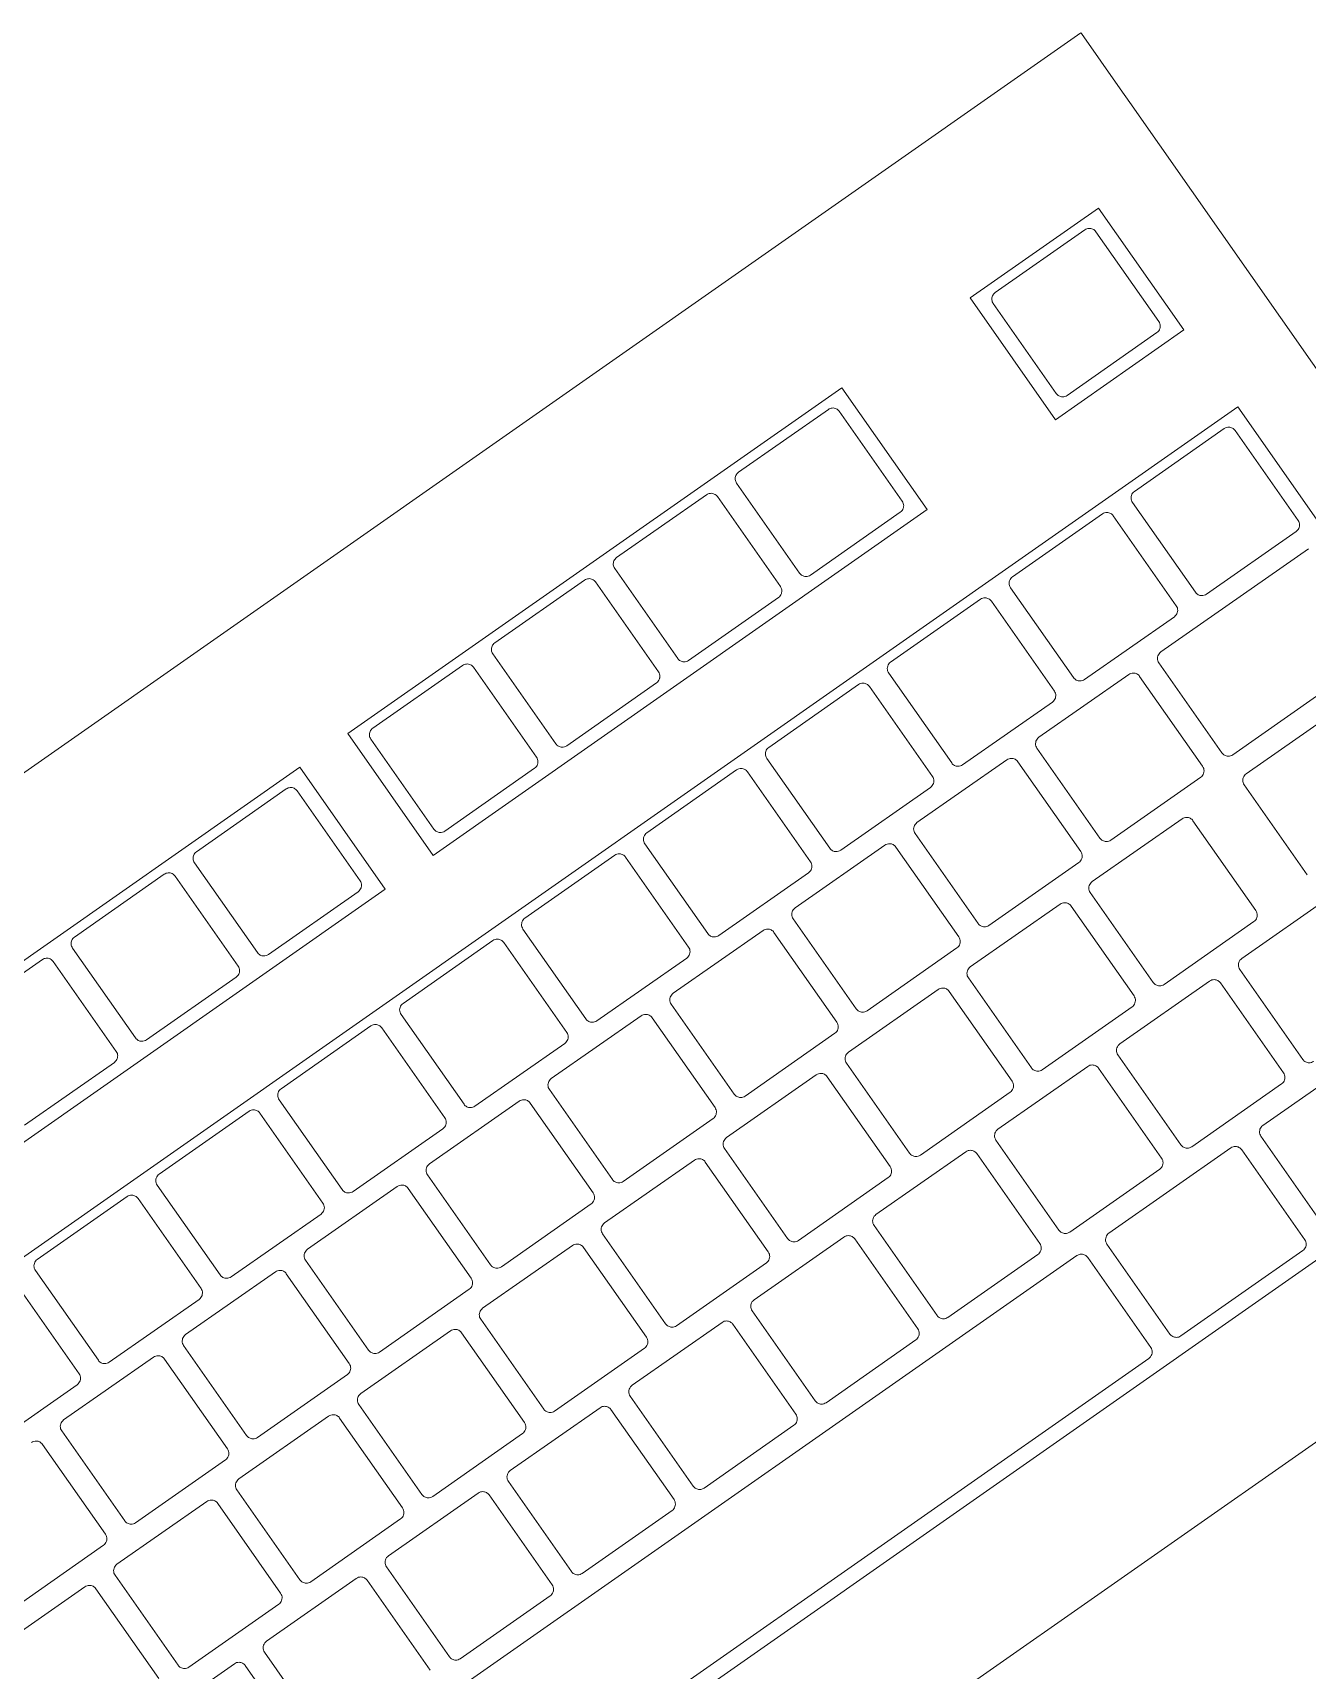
# Model space of a CAD drawing. Header units: inches. Extents: x 1 to 4637, y -664 to 702.
# Drawn here: x 1847.78 to 1854.19, y 389.01 to 397.24 of the extents above; entities that cross this region are included whole.
import ezdxf

# ---------------------------------------------------------------- set-up
doc = ezdxf.new("R2010")
doc.units = ezdxf.units.IN
doc.header["$MEASUREMENT"] = 0
doc.layers.add('I-FURN', color=30, linetype='Continuous', lineweight=9)

# ---------------------------------------------------------------- blocks, each defined once
blk = doc.blocks.new('Desk - Group 1 - No Side Chairs-2406731-New Construction - Tel_Data_Elec Plan')
at = {"layer": 'I-FURN'}
for p, q in [((25.2669, 17.82), (10.4318, 7.4324)), ((25.2669, 17.82), (25.2698, 17.8159)), ((25.2698, 17.8159), (25.4647, 17.5375)), ((25.4647, 17.5375), (25.5124, 17.4694)), ((25.5124, 17.4694), (28.6458, 12.9944)), ((24.7104, 16.4869), (25.3554, 16.9385)), ((25.3554, 16.9385), (25.7845, 16.3258)), ((24.836, 16.5134), (25.2875, 16.8296)), ((25.3424, 16.8199), (25.659, 16.3677)), ((25.1395, 15.8741), (24.7104, 16.4869)), ((25.143, 16.0064), (24.8264, 16.4586)), ((25.7845, 16.3258), (25.1395, 15.8741)), ((25.6494, 16.3128), (25.1978, 15.9967)), ((21.5822, 14.2965), (24.0654, 16.0352)), ((24.0654, 16.0352), (24.4945, 15.4225)), ((16.8319, 9.4804), (26.0555, 15.9388)), ((23.546, 15.6101), (23.9975, 15.9263)), ((24.0524, 15.9166), (24.369, 15.4644)), ((26.0555, 15.9388), (28.2007, 12.875)), ((25.5361, 15.5137), (25.9876, 15.8298)), ((26.0424, 15.8201), (26.3591, 15.3679)), ((22.9333, 15.1811), (23.3848, 15.4972)), ((23.4396, 15.4876), (23.7563, 15.0354)), ((23.853, 15.1031), (23.5364, 15.5553)), ((24.4945, 15.4225), (22.0112, 13.6837)), ((24.3593, 15.4096), (23.9078, 15.0934)), ((24.9233, 15.0846), (25.3748, 15.4007)), ((25.8431, 15.0066), (25.5264, 15.4588)), ((25.4297, 15.3911), (25.7463, 14.9389)), ((26.3494, 15.3131), (25.8979, 14.9969)), ((25.6686, 14.7066), (26.4104, 15.226)), ((22.3205, 14.752), (22.772, 15.0682)), ((23.2403, 14.674), (22.9236, 15.1263)), ((22.8269, 15.0585), (23.1435, 14.6063)), ((25.2303, 14.5776), (24.9137, 15.0298)), ((23.7466, 14.9805), (23.2951, 14.6644)), ((24.3106, 14.6555), (24.7621, 14.9717)), ((24.8169, 14.962), (25.1335, 14.5098)), ((25.7366, 14.884), (25.2851, 14.5679)), ((22.6275, 14.245), (22.3109, 14.6972)), ((26.7722, 14.7093), (26.0304, 14.1899)), ((21.7078, 14.323), (22.1593, 14.6391)), ((22.2141, 14.6295), (22.5308, 14.1772)), ((24.6175, 14.1485), (24.3009, 14.6007)), ((25.0559, 14.2776), (25.5074, 14.5937)), ((25.5622, 14.5841), (25.8788, 14.1319)), ((25.9756, 14.1996), (25.6589, 14.6518)), ((26.0977, 14.0939), (26.8394, 14.6133)), ((23.1338, 14.5515), (22.6823, 14.2353)), ((23.6978, 14.2265), (24.1493, 14.5426)), ((24.2042, 14.533), (24.5208, 14.0808)), ((25.1239, 14.455), (24.6724, 14.1388)), ((22.0112, 13.6837), (21.5822, 14.2965)), ((22.0148, 13.8159), (21.6981, 14.2681)), ((24.0048, 13.7195), (23.6882, 14.1717)), ((24.4431, 13.8485), (24.8946, 14.1647)), ((25.3628, 13.7705), (25.0462, 14.2228)), ((18.857, 12.3883), (21.3403, 14.1271)), ((21.3403, 14.1271), (21.7694, 13.5143)), ((22.5211, 14.1224), (22.0696, 13.8063)), ((23.0851, 13.7974), (23.5366, 14.1136)), ((23.5914, 14.1039), (23.908, 13.6517)), ((24.9494, 14.155), (25.2661, 13.7028)), ((20.8209, 13.702), (21.2724, 14.0181)), ((21.3272, 14.0085), (21.6439, 13.5562)), ((24.5111, 14.0259), (24.0596, 13.7098)), ((25.8692, 14.077), (25.4177, 13.7609)), ((26.4046, 13.5868), (26.088, 14.0391)), ((25.3237, 13.5519), (25.7752, 13.8681)), ((25.83, 13.8584), (26.1466, 13.4062)), ((24.7501, 13.3415), (24.4334, 13.7937)), ((22.4723, 13.3684), (22.9238, 13.6845)), ((22.9787, 13.6749), (23.2953, 13.2227)), ((23.392, 13.2904), (23.0754, 13.7426)), ((23.8303, 13.4195), (24.2818, 13.7356)), ((24.3367, 13.726), (24.6533, 13.2737)), ((20.2082, 13.2729), (20.6597, 13.5891)), ((21.1279, 13.1949), (20.8112, 13.6471)), ((23.8984, 13.5969), (23.4469, 13.2807)), ((25.2564, 13.648), (24.8049, 13.3318)), ((21.7694, 13.5143), (19.2861, 11.7755)), ((20.7145, 13.5794), (21.0311, 13.1272)), ((21.6342, 13.5014), (21.1827, 13.1853)), ((24.7109, 13.1229), (25.1624, 13.439)), ((25.2172, 13.4293), (25.5339, 12.9771)), ((25.6306, 13.0449), (25.314, 13.4971)), ((26.0752, 13.165), (26.5267, 13.4811)), ((24.1373, 12.9124), (23.8207, 13.3646)), ((26.137, 13.3514), (25.6855, 13.0352)), ((21.8596, 12.9393), (22.3111, 13.2555)), ((22.7793, 12.8614), (22.4627, 13.3136)), ((23.2176, 12.9904), (23.6691, 13.3066)), ((23.7239, 13.2969), (24.0406, 12.8447)), ((20.5151, 12.7659), (20.1985, 13.2181)), ((22.3659, 13.2458), (22.6825, 12.7936)), ((24.6437, 13.2189), (24.1922, 12.9028)), ((19.5954, 12.8439), (20.0469, 13.16)), ((20.1017, 13.1503), (20.4184, 12.6981)), ((23.2856, 13.1678), (22.8341, 12.8517)), ((26.3822, 12.658), (26.0655, 13.1102)), ((21.0215, 13.0724), (20.57, 12.7562)), ((24.0982, 12.6938), (24.5497, 13.01)), ((25.0179, 12.6158), (24.7012, 13.068)), ((25.4625, 12.7359), (25.914, 13.0521)), ((25.9688, 13.0424), (26.2854, 12.5902)), ((23.5246, 12.4834), (23.2079, 12.9356)), ((24.6045, 13.0003), (24.9211, 12.5481)), ((28.2007, 12.875), (18.9772, 6.4166)), ((22.1665, 12.4323), (21.8499, 12.8845)), ((22.6048, 12.5614), (23.0563, 12.8775)), ((23.1112, 12.8678), (23.4278, 12.4156)), ((25.5242, 12.9223), (25.0727, 12.6062)), ((21.2468, 12.5103), (21.6983, 12.8264)), ((21.7532, 12.8168), (22.0698, 12.3646)), ((24.0309, 12.7899), (23.5794, 12.4737)), ((22.6729, 12.7388), (22.2214, 12.4226)), ((25.7694, 12.2289), (25.4528, 12.6811)), ((26.1818, 12.3264), (26.7945, 12.7555)), ((20.4087, 12.6433), (19.9572, 12.3272)), ((24.4051, 12.1868), (24.0885, 12.639)), ((24.8497, 12.3069), (25.3012, 12.623)), ((25.356, 12.6134), (25.6727, 12.1612)), ((23.4854, 12.2648), (23.9369, 12.5809)), ((23.9917, 12.5712), (24.3084, 12.119)), ((26.2758, 12.5354), (25.8243, 12.2192)), ((14.1495, 2.123), (28.9845, 12.5107)), ((21.5538, 12.0032), (21.2372, 12.4554)), ((21.9921, 12.1323), (22.4436, 12.4485)), ((22.4984, 12.4388), (22.8151, 11.9866)), ((22.9118, 12.0543), (22.5952, 12.5065)), ((24.9115, 12.4933), (24.46, 12.1771)), ((20.6341, 12.0812), (21.0856, 12.3974)), ((21.1404, 12.3877), (21.457, 11.9355)), ((23.4181, 12.3608), (22.9666, 12.0447)), ((22.0601, 12.3097), (21.6086, 11.9936)), ((26.4887, 11.8194), (26.1721, 12.2716)), ((23.7924, 11.7577), (23.4757, 12.2099)), ((24.237, 11.8778), (24.6885, 12.194)), ((25.1567, 11.7998), (24.84, 12.2521)), ((25.4078, 11.7845), (26.0205, 12.2135)), ((26.0753, 12.2038), (26.392, 11.7516)), ((22.8726, 11.8357), (23.3241, 12.1519)), ((23.379, 12.1422), (23.6956, 11.69)), ((24.7433, 12.1843), (25.0599, 11.7321)), ((25.663, 12.1063), (25.2115, 11.7902)), ((20.941, 11.5742), (20.6244, 12.0264)), ((22.2991, 11.6253), (21.9824, 12.0775)), ((24.2987, 12.0642), (23.8472, 11.7481)), ((20.0213, 11.6522), (20.4728, 11.9683)), ((20.5277, 11.9587), (20.8443, 11.5064)), ((21.3793, 11.7033), (21.8308, 12.0194)), ((21.8857, 12.0097), (22.2023, 11.5575)), ((21.4474, 11.8807), (20.9959, 11.5645)), ((22.8054, 11.9318), (22.3539, 11.6156)), ((23.1796, 11.3287), (22.863, 11.7809)), ((24.5439, 11.3708), (24.2273, 11.823)), ((22.2599, 11.4067), (22.7114, 11.7228)), ((22.7662, 11.7131), (23.0829, 11.2609)), ((23.6242, 11.4488), (24.0757, 11.7649)), ((24.1305, 11.7553), (24.4472, 11.303)), ((25.7147, 11.2774), (25.3981, 11.7296)), ((26.3823, 11.6968), (25.7696, 11.2678)), ((21.6863, 11.1962), (21.3697, 11.6484)), ((22.1828, 9.5263), (25.2465, 11.6715)), ((23.686, 11.6351), (23.2344, 11.319)), ((25.0503, 11.6773), (24.5988, 11.3611)), ((25.3013, 11.6619), (25.618, 11.2097)), ((19.9149, 11.5296), (20.2315, 11.0774)), ((20.3283, 11.1451), (20.0116, 11.5973)), ((20.7666, 11.2742), (21.2181, 11.5904)), ((21.2729, 11.5807), (21.5896, 11.1285)), ((20.8346, 11.4516), (20.3831, 11.1355)), ((22.1926, 11.5027), (21.7411, 11.1866)), ((23.9312, 10.9417), (23.6145, 11.3939)), ((21.6471, 10.9776), (22.0986, 11.2937)), ((22.1535, 11.2841), (22.4701, 10.8319)), ((22.5669, 10.8996), (22.2502, 11.3518)), ((23.0115, 11.0197), (23.463, 11.3359)), ((23.5178, 11.3262), (23.8344, 10.874)), ((21.0736, 10.7672), (20.7569, 11.2194)), ((23.0732, 11.2061), (22.6217, 10.89)), ((24.4375, 11.2482), (23.986, 10.9321)), ((20.1538, 10.8452), (20.6053, 11.1613)), ((20.6602, 11.1516), (20.9768, 10.6994)), ((25.6083, 11.1548), (22.5446, 9.0096)), ((21.5799, 11.0736), (21.1284, 10.7575)), ((20.2219, 11.0226), (19.7704, 10.7064)), ((23.3184, 10.5127), (23.0018, 10.9649)), ((21.9541, 10.4706), (21.6375, 10.9228)), ((22.3987, 10.5907), (22.8502, 10.9068)), ((22.905, 10.8971), (23.2217, 10.4449)), ((20.4608, 10.3381), (20.1442, 10.7903)), ((21.0344, 10.5486), (21.4859, 10.8647)), ((21.5407, 10.855), (21.8574, 10.4028)), ((23.8248, 10.8192), (23.3733, 10.503)), ((20.0474, 10.7226), (20.3641, 10.2704)), ((22.4604, 10.777), (22.0089, 10.4609)), ((20.9671, 10.6446), (20.5156, 10.3285)), ((21.3414, 10.0415), (21.0247, 10.4937)), ((21.7859, 10.1616), (22.2374, 10.4778)), ((22.2923, 10.4681), (22.6089, 10.0159)), ((22.7057, 10.0836), (22.389, 10.5358)), ((20.4216, 10.1195), (20.8731, 10.4356)), ((20.928, 10.426), (21.2446, 9.9738)), ((23.212, 10.3901), (22.7605, 10.074)), ((21.8477, 10.348), (21.3962, 10.0318)), ((20.3544, 10.2155), (19.9029, 9.8994)), ((20.7286, 9.6125), (20.412, 10.0647)), ((21.1732, 9.7326), (21.6247, 10.0487)), ((22.0929, 9.6546), (21.7763, 10.1068)), ((19.8089, 9.6904), (20.2604, 10.0066)), ((20.3152, 9.9969), (20.6319, 9.5447)), ((21.6795, 10.039), (21.9962, 9.5868)), ((21.2349, 9.9189), (20.7834, 9.6028)), ((22.5993, 9.9611), (22.1477, 9.6449)), ((21.4802, 9.2255), (21.1635, 9.6777)), ((20.5604, 9.3035), (21.0119, 9.6197)), ((21.0668, 9.61), (21.3834, 9.1578))]:
    blk.add_line(p, q, dxfattribs=at)
for points in [[(25.2875, 16.8296), (25.2904, 16.8316), (25.2967, 16.8348), (25.3071, 16.837), (25.3175, 16.8364), (25.3273, 16.8332), (25.3359, 16.8277), (25.3405, 16.8226), (25.3424, 16.8199)], [(24.8264, 16.4586), (24.8245, 16.4613), (24.8213, 16.4673), (24.819, 16.4773), (24.8193, 16.4876), (24.8224, 16.4976), (24.828, 16.5066), (24.8332, 16.5114), (24.836, 16.5134)], [(23.9975, 15.9263), (24.0004, 15.9283), (24.0067, 15.9316), (24.0171, 15.9337), (24.0275, 15.9332), (24.0373, 15.9299), (24.0459, 15.9244), (24.0505, 15.9194), (24.0524, 15.9166)], [(23.5364, 15.5553), (23.5344, 15.5581), (23.5313, 15.5641), (23.529, 15.574), (23.5293, 15.5843), (23.5324, 15.5943), (23.5379, 15.6033), (23.5432, 15.6081), (23.546, 15.6101)], [(23.3848, 15.4972), (23.3877, 15.4993), (23.394, 15.5025), (23.4043, 15.5047), (23.4148, 15.5041), (23.4246, 15.5009), (23.4331, 15.4953), (23.4377, 15.4903), (23.4396, 15.4876)], [(25.5264, 15.4588), (25.5241, 15.4621), (25.5205, 15.4695), (25.5186, 15.4818), (25.5207, 15.4942), (25.5266, 15.5053), (25.5326, 15.5112), (25.5361, 15.5137)], [(26.3591, 15.3679), (26.3614, 15.3646), (26.365, 15.3572), (26.3668, 15.3449), (26.3647, 15.3325), (26.3589, 15.3214), (26.3528, 15.3155), (26.3494, 15.3131)], [(22.9236, 15.1263), (22.9217, 15.129), (22.9185, 15.135), (22.9163, 15.145), (22.9166, 15.1553), (22.9196, 15.1653), (22.9252, 15.1743), (22.9304, 15.1791), (22.9333, 15.1811)], [(22.772, 15.0682), (22.7749, 15.0702), (22.7812, 15.0734), (22.7916, 15.0756), (22.802, 15.0751), (22.8118, 15.0718), (22.8204, 15.0663), (22.8249, 15.0613), (22.8269, 15.0585)], [(24.9137, 15.0298), (24.9113, 15.0331), (24.9077, 15.0405), (24.9059, 15.0528), (24.908, 15.0651), (24.9138, 15.0763), (24.9199, 15.0822), (24.9233, 15.0846)], [(25.7463, 14.9389), (25.7486, 14.9355), (25.7523, 14.9281), (25.7541, 14.9158), (25.752, 14.9035), (25.7461, 14.8923), (25.7401, 14.8864), (25.7366, 14.884)], [(22.3109, 14.6972), (22.3089, 14.7), (22.3058, 14.706), (22.3035, 14.7159), (22.3038, 14.7262), (22.3068, 14.7362), (22.3124, 14.7452), (22.3177, 14.75), (22.3205, 14.752)], [(24.3009, 14.6007), (24.2986, 14.604), (24.295, 14.6114), (24.2931, 14.6237), (24.2952, 14.6361), (24.3011, 14.6472), (24.3071, 14.6531), (24.3106, 14.6555)], [(25.6589, 14.6518), (25.6566, 14.6551), (25.653, 14.6626), (25.6512, 14.6749), (25.6533, 14.6872), (25.6591, 14.6984), (25.6652, 14.7042), (25.6686, 14.7066)], [(22.1593, 14.6391), (22.1622, 14.6411), (22.1685, 14.6444), (22.1788, 14.6466), (22.1893, 14.646), (22.1991, 14.6428), (22.2076, 14.6372), (22.2122, 14.6322), (22.2141, 14.6295)], [(25.1335, 14.5098), (25.1359, 14.5065), (25.1395, 14.4991), (25.1413, 14.4868), (25.1392, 14.4744), (25.1334, 14.4633), (25.1273, 14.4574), (25.1239, 14.455)], [(21.6981, 14.2681), (21.6962, 14.2709), (21.693, 14.2769), (21.6907, 14.2869), (21.6911, 14.2972), (21.6941, 14.3072), (21.6997, 14.3161), (21.7049, 14.321), (21.7078, 14.323)], [(25.0462, 14.2228), (25.0438, 14.2261), (25.0402, 14.2335), (25.0384, 14.2458), (25.0405, 14.2582), (25.0464, 14.2693), (25.0524, 14.2752), (25.0559, 14.2776)], [(23.6882, 14.1717), (23.6858, 14.175), (23.6822, 14.1824), (23.6804, 14.1947), (23.6825, 14.207), (23.6883, 14.2182), (23.6944, 14.2241), (23.6978, 14.2265)], [(24.5208, 14.0808), (24.5231, 14.0774), (24.5268, 14.07), (24.5286, 14.0577), (24.5265, 14.0454), (24.5206, 14.0342), (24.5146, 14.0283), (24.5111, 14.0259)], [(25.8788, 14.1319), (25.8812, 14.1285), (25.8848, 14.1211), (25.8866, 14.1087), (25.8845, 14.0964), (25.8786, 14.0853), (25.8726, 14.0794), (25.8692, 14.077)], [(26.088, 14.0391), (26.0856, 14.0424), (26.082, 14.0499), (26.0802, 14.0622), (26.0824, 14.0745), (26.0882, 14.0857), (26.0943, 14.0915), (26.0977, 14.0939)], [(21.2724, 14.0181), (21.2753, 14.0201), (21.2816, 14.0234), (21.2919, 14.0256), (21.3024, 14.025), (21.3122, 14.0218), (21.3207, 14.0162), (21.3253, 14.0112), (21.3272, 14.0085)], [(24.4334, 13.7937), (24.4311, 13.797), (24.4275, 13.8045), (24.4257, 13.8168), (24.4278, 13.8291), (24.4336, 13.8403), (24.4397, 13.8461), (24.4431, 13.8485)], [(23.0754, 13.7426), (23.0731, 13.7459), (23.0694, 13.7533), (23.0676, 13.7656), (23.0697, 13.7779), (23.0756, 13.7891), (23.0816, 13.795), (23.0851, 13.7974)], [(20.8112, 13.6471), (20.8093, 13.6499), (20.8062, 13.6559), (20.8039, 13.6659), (20.8042, 13.6762), (20.8072, 13.6862), (20.8128, 13.6951), (20.818, 13.7), (20.8209, 13.702)], [(25.2661, 13.7028), (25.2684, 13.6995), (25.2721, 13.692), (25.2738, 13.6797), (25.2717, 13.6673), (25.2658, 13.6562), (25.2598, 13.6504), (25.2564, 13.648)], [(20.6597, 13.5891), (20.6626, 13.5911), (20.6689, 13.5943), (20.6792, 13.5965), (20.6896, 13.596), (20.6994, 13.5927), (20.708, 13.5872), (20.7126, 13.5822), (20.7145, 13.5794)], [(23.908, 13.6517), (23.9104, 13.6484), (23.914, 13.641), (23.9158, 13.6287), (23.9137, 13.6163), (23.9079, 13.6052), (23.9018, 13.5993), (23.8984, 13.5969)], [(25.314, 13.4971), (25.3116, 13.5004), (25.308, 13.5079), (25.3062, 13.5202), (25.3083, 13.5326), (25.3142, 13.5437), (25.3203, 13.5495), (25.3237, 13.5519)], [(22.4627, 13.3136), (22.4603, 13.3169), (22.4567, 13.3243), (22.4549, 13.3366), (22.457, 13.3489), (22.4628, 13.3601), (22.4689, 13.366), (22.4723, 13.3684)], [(23.8207, 13.3646), (23.8183, 13.368), (23.8147, 13.3754), (23.8129, 13.3877), (23.815, 13.4001), (23.8209, 13.4112), (23.8269, 13.4171), (23.8303, 13.4195)], [(26.1466, 13.4062), (26.149, 13.4028), (26.1526, 13.3954), (26.1544, 13.383), (26.1522, 13.3707), (26.1464, 13.3596), (26.1404, 13.3537), (26.137, 13.3514)], [(20.1985, 13.2181), (20.1966, 13.2208), (20.1934, 13.2269), (20.1911, 13.2368), (20.1914, 13.2471), (20.1945, 13.2571), (20.2001, 13.2661), (20.2053, 13.2709), (20.2082, 13.2729)], [(24.6533, 13.2737), (24.6557, 13.2704), (24.6593, 13.2629), (24.6611, 13.2506), (24.659, 13.2383), (24.6531, 13.2272), (24.6471, 13.2213), (24.6437, 13.2189)], [(23.2953, 13.2227), (23.2976, 13.2193), (23.3013, 13.2119), (23.3031, 13.1996), (23.301, 13.1873), (23.2951, 13.1761), (23.289, 13.1702), (23.2856, 13.1678)], [(20.0469, 13.16), (20.0498, 13.162), (20.0561, 13.1653), (20.0664, 13.1675), (20.0769, 13.1669), (20.0867, 13.1637), (20.0952, 13.1581), (20.0998, 13.1531), (20.1017, 13.1503)], [(24.7012, 13.068), (24.6989, 13.0714), (24.6952, 13.0788), (24.6935, 13.0912), (24.6956, 13.1035), (24.7015, 13.1146), (24.7075, 13.1205), (24.7109, 13.1229)], [(26.0655, 13.1102), (26.0632, 13.1135), (26.0595, 13.121), (26.0578, 13.1334), (26.0599, 13.1457), (26.0658, 13.1568), (26.0718, 13.1626), (26.0752, 13.165)], [(21.8499, 12.8845), (21.8476, 12.8878), (21.8439, 12.8952), (21.8421, 12.9075), (21.8442, 12.9198), (21.8501, 12.931), (21.8561, 12.9369), (21.8596, 12.9393)], [(23.2079, 12.9356), (23.2056, 12.9389), (23.2019, 12.9464), (23.2002, 12.9587), (23.2023, 12.971), (23.2081, 12.9822), (23.2142, 12.988), (23.2176, 12.9904)], [(25.5339, 12.9771), (25.5362, 12.9738), (25.5399, 12.9663), (25.5416, 12.9539), (25.5395, 12.9416), (25.5336, 12.9305), (25.5276, 12.9247), (25.5242, 12.9223)], [(24.0406, 12.8447), (24.0429, 12.8413), (24.0466, 12.8339), (24.0483, 12.8216), (24.0462, 12.8092), (24.0403, 12.7981), (24.0343, 12.7922), (24.0309, 12.7899)], [(22.6825, 12.7936), (22.6849, 12.7903), (22.6885, 12.7828), (22.6903, 12.7705), (22.6882, 12.7582), (22.6824, 12.747), (22.6763, 12.7412), (22.6729, 12.7388)], [(24.0885, 12.639), (24.0861, 12.6423), (24.0825, 12.6498), (24.0807, 12.6621), (24.0828, 12.6745), (24.0887, 12.6856), (24.0947, 12.6914), (24.0982, 12.6938)], [(25.4528, 12.6811), (25.4504, 12.6845), (25.4468, 12.6919), (25.445, 12.7043), (25.4472, 12.7166), (25.453, 12.7277), (25.4591, 12.7336), (25.4625, 12.7359)], [(22.5952, 12.5065), (22.5928, 12.5099), (22.5892, 12.5173), (22.5874, 12.5296), (22.5895, 12.542), (22.5954, 12.5531), (22.6014, 12.559), (22.6048, 12.5614)], [(24.9211, 12.5481), (24.9235, 12.5447), (24.9271, 12.5373), (24.9289, 12.5249), (24.9267, 12.5126), (24.9209, 12.5015), (24.9148, 12.4956), (24.9115, 12.4933)], [(26.2854, 12.5902), (26.2878, 12.5868), (26.2914, 12.5794), (26.2932, 12.567), (26.291, 12.5546), (26.2852, 12.5436), (26.2791, 12.5377), (26.2758, 12.5354)], [(21.2372, 12.4554), (21.2348, 12.4588), (21.2312, 12.4662), (21.2294, 12.4784), (21.2315, 12.4908), (21.2373, 12.502), (21.2434, 12.5079), (21.2468, 12.5103)], [(22.0698, 12.3646), (22.0721, 12.3612), (22.0758, 12.3538), (22.0776, 12.3415), (22.0755, 12.3291), (22.0696, 12.318), (22.0635, 12.3121), (22.0601, 12.3097)], [(23.4278, 12.4156), (23.4302, 12.4123), (23.4338, 12.4048), (23.4356, 12.3925), (23.4335, 12.3802), (23.4276, 12.369), (23.4216, 12.3632), (23.4181, 12.3608)], [(24.84, 12.2521), (24.8377, 12.2554), (24.834, 12.2629), (24.8323, 12.2753), (24.8344, 12.2876), (24.8403, 12.2987), (24.8463, 12.3045), (24.8497, 12.3069)], [(26.1721, 12.2716), (26.1697, 12.275), (26.1661, 12.2824), (26.1643, 12.2948), (26.1665, 12.3072), (26.1724, 12.3182), (26.1784, 12.3241), (26.1818, 12.3264)], [(23.4757, 12.2099), (23.4734, 12.2133), (23.4697, 12.2207), (23.468, 12.2331), (23.4701, 12.2454), (23.476, 12.2565), (23.482, 12.2624), (23.4854, 12.2648)], [(21.9824, 12.0775), (21.9801, 12.0808), (21.9764, 12.0883), (21.9747, 12.1006), (21.9768, 12.1129), (21.9826, 12.1241), (21.9887, 12.1299), (21.9921, 12.1323)], [(24.3084, 12.119), (24.3107, 12.1157), (24.3144, 12.1082), (24.3161, 12.0958), (24.314, 12.0835), (24.3081, 12.0724), (24.3021, 12.0666), (24.2987, 12.0642)], [(25.6727, 12.1612), (25.675, 12.1578), (25.6787, 12.1503), (25.6804, 12.1379), (25.6783, 12.1256), (25.6724, 12.1145), (25.6664, 12.1087), (25.663, 12.1063)], [(20.6244, 12.0264), (20.6221, 12.0297), (20.6184, 12.0371), (20.6166, 12.0494), (20.6187, 12.0617), (20.6246, 12.0729), (20.6306, 12.0788), (20.6341, 12.0812)], [(22.8151, 11.9866), (22.8174, 11.9832), (22.8211, 11.9758), (22.8228, 11.9635), (22.8207, 11.9511), (22.8148, 11.94), (22.8088, 11.9341), (22.8054, 11.9318)], [(21.457, 11.9355), (21.4594, 11.9322), (21.463, 11.9247), (21.4648, 11.9124), (21.4627, 11.9001), (21.4569, 11.8889), (21.4508, 11.8831), (21.4474, 11.8807)], [(24.2273, 11.823), (24.2249, 11.8264), (24.2213, 11.8338), (24.2195, 11.8462), (24.2217, 11.8585), (24.2275, 11.8696), (24.2336, 11.8755), (24.237, 11.8778)], [(22.863, 11.7809), (22.8606, 11.7842), (22.857, 11.7917), (22.8552, 11.804), (22.8573, 11.8164), (22.8632, 11.8275), (22.8692, 11.8333), (22.8726, 11.8357)], [(25.3981, 11.7296), (25.3957, 11.733), (25.3921, 11.7405), (25.3903, 11.7529), (25.3925, 11.7652), (25.3984, 11.7763), (25.4044, 11.7821), (25.4078, 11.7845)], [(21.3697, 11.6484), (21.3673, 11.6518), (21.3637, 11.6592), (21.3619, 11.6715), (21.364, 11.6839), (21.3699, 11.695), (21.3759, 11.7009), (21.3793, 11.7033)], [(25.0599, 11.7321), (25.0623, 11.7287), (25.0659, 11.7212), (25.0677, 11.7089), (25.0655, 11.6965), (25.0597, 11.6855), (25.0536, 11.6796), (25.0503, 11.6773)], [(26.392, 11.7516), (26.3943, 11.7483), (26.398, 11.7408), (26.3997, 11.7284), (26.3976, 11.716), (26.3917, 11.705), (26.3857, 11.6992), (26.3823, 11.6968)], [(20.0116, 11.5973), (20.0093, 11.6007), (20.0057, 11.6081), (20.0039, 11.6203), (20.006, 11.6327), (20.0118, 11.6439), (20.0179, 11.6498), (20.0213, 11.6522)], [(23.6956, 11.69), (23.698, 11.6866), (23.7016, 11.6792), (23.7034, 11.6668), (23.7012, 11.6545), (23.6954, 11.6434), (23.6893, 11.6375), (23.686, 11.6351)], [(22.2023, 11.5575), (22.2047, 11.5542), (22.2083, 11.5467), (22.2101, 11.5344), (22.208, 11.5221), (22.2021, 11.5109), (22.1961, 11.5051), (22.1926, 11.5027)], [(20.8443, 11.5064), (20.8466, 11.5031), (20.8503, 11.4957), (20.8521, 11.4834), (20.85, 11.471), (20.8441, 11.4599), (20.838, 11.454), (20.8346, 11.4516)], [(23.6145, 11.3939), (23.6122, 11.3973), (23.6085, 11.4048), (23.6068, 11.4172), (23.6089, 11.4295), (23.6148, 11.4406), (23.6208, 11.4464), (23.6242, 11.4488)], [(22.2502, 11.3518), (22.2479, 11.3552), (22.2442, 11.3626), (22.2425, 11.375), (22.2446, 11.3873), (22.2505, 11.3984), (22.2565, 11.4043), (22.2599, 11.4067)], [(24.4472, 11.303), (24.4495, 11.2997), (24.4532, 11.2922), (24.4549, 11.2798), (24.4528, 11.2675), (24.4469, 11.2564), (24.4409, 11.2506), (24.4375, 11.2482)], [(20.7569, 11.2194), (20.7546, 11.2227), (20.7509, 11.2301), (20.7492, 11.2425), (20.7513, 11.2548), (20.7571, 11.2659), (20.7632, 11.2718), (20.7666, 11.2742)], [(23.0829, 11.2609), (23.0852, 11.2576), (23.0889, 11.2501), (23.0906, 11.2377), (23.0885, 11.2254), (23.0826, 11.2143), (23.0766, 11.2085), (23.0732, 11.2061)], [(25.618, 11.2097), (25.6203, 11.2063), (25.624, 11.1988), (25.6257, 11.1864), (25.6236, 11.1741), (25.6177, 11.163), (25.6117, 11.1572), (25.6083, 11.1548)], [(21.5896, 11.1285), (21.5919, 11.1251), (21.5956, 11.1177), (21.5973, 11.1053), (21.5952, 11.093), (21.5893, 11.0819), (21.5833, 11.076), (21.5799, 11.0736)], [(20.2315, 11.0774), (20.2339, 11.0741), (20.2375, 11.0666), (20.2393, 11.0543), (20.2372, 11.042), (20.2313, 11.0308), (20.2253, 11.025), (20.2219, 11.0226)], [(21.6375, 10.9228), (21.6351, 10.9261), (21.6315, 10.9336), (21.6297, 10.9459), (21.6318, 10.9583), (21.6377, 10.9694), (21.6437, 10.9752), (21.6471, 10.9776)], [(23.0018, 10.9649), (22.9994, 10.9683), (22.9958, 10.9757), (22.994, 10.9881), (22.9962, 11.0004), (23.002, 11.0115), (23.0081, 11.0173), (23.0115, 11.0197)], [(23.8344, 10.874), (23.8368, 10.8706), (23.8404, 10.8631), (23.8422, 10.8508), (23.84, 10.8384), (23.8342, 10.8273), (23.8281, 10.8215), (23.8248, 10.8192)], [(20.1442, 10.7903), (20.1418, 10.7937), (20.1382, 10.8011), (20.1364, 10.8134), (20.1385, 10.8257), (20.1444, 10.8369), (20.1504, 10.8428), (20.1538, 10.8452)], [(22.4701, 10.8319), (22.4725, 10.8285), (22.4761, 10.821), (22.4779, 10.8087), (22.4757, 10.7963), (22.4699, 10.7852), (22.4638, 10.7794), (22.4604, 10.777)], [(20.9768, 10.6994), (20.9792, 10.6961), (20.9828, 10.6886), (20.9846, 10.6763), (20.9825, 10.664), (20.9766, 10.6528), (20.9705, 10.647), (20.9671, 10.6446)], [(21.0247, 10.4937), (21.0224, 10.4971), (21.0187, 10.5045), (21.017, 10.5169), (21.0191, 10.5292), (21.025, 10.5403), (21.031, 10.5462), (21.0344, 10.5486)], [(22.389, 10.5358), (22.3867, 10.5392), (22.383, 10.5467), (22.3813, 10.559), (22.3834, 10.5714), (22.3893, 10.5825), (22.3953, 10.5883), (22.3987, 10.5907)], [(21.8574, 10.4028), (21.8597, 10.3995), (21.8634, 10.392), (21.8651, 10.3796), (21.863, 10.3673), (21.8571, 10.3562), (21.8511, 10.3504), (21.8477, 10.348)], [(23.2217, 10.4449), (23.224, 10.4416), (23.2277, 10.4341), (23.2294, 10.4217), (23.2273, 10.4094), (23.2214, 10.3983), (23.2154, 10.3925), (23.212, 10.3901)], [(20.3641, 10.2704), (20.3664, 10.267), (20.37, 10.2596), (20.3718, 10.2472), (20.3697, 10.2349), (20.3638, 10.2238), (20.3578, 10.2179), (20.3544, 10.2155)], [(21.7763, 10.1068), (21.7739, 10.1101), (21.7703, 10.1176), (21.7685, 10.13), (21.7707, 10.1423), (21.7765, 10.1534), (21.7826, 10.1592), (21.7859, 10.1616)], [(20.412, 10.0647), (20.4096, 10.068), (20.406, 10.0755), (20.4042, 10.0878), (20.4063, 10.1002), (20.4122, 10.1113), (20.4182, 10.1171), (20.4216, 10.1195)], [(21.2446, 9.9738), (21.247, 9.9704), (21.2506, 9.9629), (21.2524, 9.9506), (21.2502, 9.9382), (21.2444, 9.9271), (21.2383, 9.9213), (21.2349, 9.9189)], [(22.6089, 10.0159), (22.6113, 10.0125), (22.6149, 10.005), (22.6167, 9.9927), (22.6145, 9.9803), (22.6087, 9.9692), (22.6026, 9.9634), (22.5993, 9.9611)], [(21.1635, 9.6777), (21.1612, 9.6811), (21.1575, 9.6886), (21.1558, 9.7009), (21.1579, 9.7133), (21.1638, 9.7244), (21.1698, 9.7302), (21.1732, 9.7326)]]:
    blk.add_open_spline(points, degree=3, dxfattribs=at)
for points, knots in [([(25.659, 16.3677), (25.6613, 16.3644), (25.665, 16.357), (25.6665, 16.3468), (25.6658, 16.3386), (25.6638, 16.3306), (25.6589, 16.3212), (25.6528, 16.3153), (25.6494, 16.3128)], [0, 0, 0, 0, 0.2, 0.4, 0.5, 0.6, 0.8, 1, 1, 1, 1]), ([(25.1978, 15.9967), (25.1944, 15.9943), (25.1868, 15.9906), (25.1752, 15.9891), (25.165, 15.9906), (25.1535, 15.9951), (25.1465, 16.0014), (25.143, 16.0064)], [0, 0, 0, 0, 0.2, 0.4, 0.55, 0.7, 1, 1, 1, 1]), ([(25.9876, 15.8298), (25.991, 15.8322), (25.9986, 15.8359), (26.0101, 15.8374), (26.0204, 15.8359), (26.0319, 15.8314), (26.0389, 15.8251), (26.0424, 15.8201)], [0, 0, 0, 0, 0.2, 0.4, 0.55, 0.7, 1, 1, 1, 1]), ([(24.369, 15.4644), (24.3713, 15.4611), (24.375, 15.4537), (24.3765, 15.4435), (24.3758, 15.4353), (24.3738, 15.4273), (24.3689, 15.4179), (24.3628, 15.412), (24.3593, 15.4096)], [0, 0, 0, 0, 0.2, 0.4, 0.5, 0.6, 0.8, 1, 1, 1, 1]), ([(25.3748, 15.4007), (25.3783, 15.4031), (25.3859, 15.4068), (25.3973, 15.4084), (25.4076, 15.4069), (25.4191, 15.4023), (25.4262, 15.3961), (25.4297, 15.3911)], [0, 0, 0, 0, 0.2, 0.4, 0.55, 0.7, 1, 1, 1, 1]), ([(23.9078, 15.0934), (23.9044, 15.091), (23.8968, 15.0873), (23.8852, 15.0858), (23.875, 15.0873), (23.8635, 15.0919), (23.8565, 15.0981), (23.853, 15.1031)], [0, 0, 0, 0, 0.2, 0.4, 0.55, 0.7, 1, 1, 1, 1]), ([(23.7563, 15.0354), (23.7586, 15.032), (23.7622, 15.0247), (23.7637, 15.0145), (23.763, 15.0063), (23.761, 14.9982), (23.7561, 14.9889), (23.7501, 14.9829), (23.7466, 14.9805)], [0, 0, 0, 0, 0.2, 0.4, 0.5, 0.6, 0.8, 1, 1, 1, 1]), ([(25.8979, 14.9969), (25.8945, 14.9946), (25.8869, 14.9909), (25.8754, 14.9893), (25.8652, 14.9908), (25.8536, 14.9953), (25.8466, 15.0016), (25.8431, 15.0066)], [0, 0, 0, 0, 0.2, 0.4, 0.55, 0.7, 1, 1, 1, 1]), ([(24.7621, 14.9717), (24.7655, 14.9741), (24.7731, 14.9778), (24.7846, 14.9793), (24.7949, 14.9778), (24.8064, 14.9733), (24.8134, 14.967), (24.8169, 14.962)], [0, 0, 0, 0, 0.2, 0.4, 0.55, 0.7, 1, 1, 1, 1]), ([(23.2951, 14.6644), (23.2916, 14.662), (23.284, 14.6583), (23.2725, 14.6567), (23.2622, 14.6583), (23.2507, 14.6628), (23.2437, 14.6691), (23.2403, 14.674)], [0, 0, 0, 0, 0.2, 0.4, 0.55, 0.7, 1, 1, 1, 1]), ([(23.1435, 14.6063), (23.1458, 14.603), (23.1495, 14.5956), (23.151, 14.5854), (23.1503, 14.5772), (23.1483, 14.5692), (23.1434, 14.5598), (23.1373, 14.5539), (23.1338, 14.5515)], [0, 0, 0, 0, 0.2, 0.4, 0.5, 0.6, 0.8, 1, 1, 1, 1]), ([(25.2851, 14.5679), (25.2817, 14.5655), (25.2741, 14.5618), (25.2627, 14.5603), (25.2524, 14.5617), (25.2409, 14.5663), (25.2338, 14.5726), (25.2303, 14.5776)], [0, 0, 0, 0, 0.2, 0.4, 0.55, 0.7, 1, 1, 1, 1]), ([(25.5074, 14.5937), (25.5108, 14.5961), (25.5183, 14.5998), (25.5298, 14.6014), (25.5401, 14.5999), (25.5516, 14.5954), (25.5587, 14.5891), (25.5622, 14.5841)], [0, 0, 0, 0, 0.2, 0.4, 0.55, 0.7, 1, 1, 1, 1]), ([(24.1493, 14.5426), (24.1528, 14.545), (24.1604, 14.5487), (24.1718, 14.5503), (24.1821, 14.5488), (24.1936, 14.5442), (24.2007, 14.538), (24.2042, 14.533)], [0, 0, 0, 0, 0.2, 0.4, 0.55, 0.7, 1, 1, 1, 1]), ([(22.6823, 14.2353), (22.6789, 14.2329), (22.6713, 14.2292), (22.6597, 14.2277), (22.6495, 14.2292), (22.638, 14.2338), (22.631, 14.24), (22.6275, 14.245)], [0, 0, 0, 0, 0.2, 0.4, 0.55, 0.7, 1, 1, 1, 1]), ([(22.5308, 14.1772), (22.5331, 14.1739), (22.5367, 14.1666), (22.5382, 14.1564), (22.5375, 14.1482), (22.5355, 14.1401), (22.5306, 14.1308), (22.5245, 14.1248), (22.5211, 14.1224)], [0, 0, 0, 0, 0.2, 0.4, 0.5, 0.6, 0.8, 1, 1, 1, 1]), ([(24.8946, 14.1647), (24.898, 14.1671), (24.9056, 14.1707), (24.917, 14.1723), (24.9273, 14.1708), (24.9389, 14.1663), (24.9459, 14.16), (24.9494, 14.155)], [0, 0, 0, 0, 0.2, 0.4, 0.55, 0.7, 1, 1, 1, 1]), ([(26.0304, 14.1899), (26.027, 14.1875), (26.0194, 14.1839), (26.008, 14.1823), (25.9977, 14.1837), (25.9862, 14.1883), (25.9791, 14.1946), (25.9756, 14.1996)], [0, 0, 0, 0, 0.2, 0.4, 0.55, 0.7, 1, 1, 1, 1]), ([(23.5366, 14.1136), (23.54, 14.116), (23.5476, 14.1197), (23.5591, 14.1212), (23.5694, 14.1197), (23.5809, 14.1152), (23.5879, 14.1089), (23.5914, 14.1039)], [0, 0, 0, 0, 0.2, 0.4, 0.55, 0.7, 1, 1, 1, 1]), ([(24.6724, 14.1388), (24.669, 14.1364), (24.6614, 14.1328), (24.6499, 14.1312), (24.6396, 14.1327), (24.6281, 14.1372), (24.6211, 14.1435), (24.6175, 14.1485)], [0, 0, 0, 0, 0.2, 0.4, 0.55, 0.7, 1, 1, 1, 1]), ([(25.7752, 13.8681), (25.7786, 13.8704), (25.7861, 13.8741), (25.7975, 13.8757), (25.8078, 13.8743), (25.8194, 13.8697), (25.8265, 13.8634), (25.83, 13.8584)], [0, 0, 0, 0, 0.2, 0.4, 0.55, 0.7, 1, 1, 1, 1]), ([(22.0696, 13.8063), (22.0661, 13.8039), (22.0585, 13.8002), (22.047, 13.7986), (22.0367, 13.8001), (22.0252, 13.8047), (22.0182, 13.811), (22.0148, 13.8159)], [0, 0, 0, 0, 0.2, 0.4, 0.55, 0.7, 1, 1, 1, 1]), ([(25.4177, 13.7609), (25.4143, 13.7585), (25.4067, 13.7548), (25.3953, 13.7533), (25.385, 13.7547), (25.3734, 13.7592), (25.3663, 13.7655), (25.3628, 13.7705)], [0, 0, 0, 0, 0.2, 0.4, 0.55, 0.7, 1, 1, 1, 1]), ([(22.9238, 13.6845), (22.9273, 13.6869), (22.9349, 13.6906), (22.9463, 13.6922), (22.9566, 13.6907), (22.9681, 13.6861), (22.9752, 13.6799), (22.9787, 13.6749)], [0, 0, 0, 0, 0.2, 0.4, 0.55, 0.7, 1, 1, 1, 1]), ([(24.0596, 13.7098), (24.0562, 13.7074), (24.0486, 13.7037), (24.0372, 13.7022), (24.0269, 13.7036), (24.0154, 13.7082), (24.0083, 13.7144), (24.0048, 13.7195)], [0, 0, 0, 0, 0.2, 0.4, 0.55, 0.7, 1, 1, 1, 1]), ([(24.2818, 13.7356), (24.2853, 13.738), (24.2928, 13.7417), (24.3043, 13.7432), (24.3146, 13.7418), (24.3261, 13.7372), (24.3332, 13.731), (24.3367, 13.726)], [0, 0, 0, 0, 0.2, 0.4, 0.55, 0.7, 1, 1, 1, 1]), ([(21.6439, 13.5562), (21.6462, 13.5529), (21.6498, 13.5456), (21.6513, 13.5354), (21.6506, 13.5272), (21.6486, 13.5191), (21.6438, 13.5098), (21.6377, 13.5038), (21.6342, 13.5014)], [0, 0, 0, 0, 0.2, 0.4, 0.5, 0.6, 0.8, 1, 1, 1, 1]), ([(25.1624, 13.439), (25.1658, 13.4414), (25.1734, 13.4451), (25.1848, 13.4466), (25.1951, 13.4452), (25.2066, 13.4407), (25.2137, 13.4344), (25.2172, 13.4293)], [0, 0, 0, 0, 0.2, 0.4, 0.55, 0.7, 1, 1, 1, 1]), ([(24.8049, 13.3318), (24.8015, 13.3294), (24.7939, 13.3258), (24.7825, 13.3242), (24.7722, 13.3256), (24.7607, 13.3302), (24.7536, 13.3365), (24.7501, 13.3415)], [0, 0, 0, 0, 0.2, 0.4, 0.55, 0.7, 1, 1, 1, 1]), ([(22.3111, 13.2555), (22.3145, 13.2579), (22.3221, 13.2616), (22.3336, 13.2631), (22.3439, 13.2616), (22.3554, 13.2571), (22.3624, 13.2508), (22.3659, 13.2458)], [0, 0, 0, 0, 0.2, 0.4, 0.55, 0.7, 1, 1, 1, 1]), ([(23.4469, 13.2807), (23.4435, 13.2783), (23.4359, 13.2747), (23.4244, 13.2731), (23.4141, 13.2746), (23.4026, 13.2791), (23.3956, 13.2854), (23.392, 13.2904)], [0, 0, 0, 0, 0.2, 0.4, 0.55, 0.7, 1, 1, 1, 1]), ([(23.6691, 13.3066), (23.6725, 13.309), (23.6801, 13.3126), (23.6915, 13.3142), (23.7018, 13.3127), (23.7134, 13.3082), (23.7204, 13.3019), (23.7239, 13.2969)], [0, 0, 0, 0, 0.2, 0.4, 0.55, 0.7, 1, 1, 1, 1]), ([(21.1827, 13.1853), (21.1793, 13.1829), (21.1716, 13.1792), (21.1601, 13.1776), (21.1498, 13.1791), (21.1384, 13.1837), (21.1314, 13.19), (21.1279, 13.1949)], [0, 0, 0, 0, 0.2, 0.4, 0.55, 0.7, 1, 1, 1, 1]), ([(21.0311, 13.1272), (21.0334, 13.1239), (21.0371, 13.1165), (21.0386, 13.1063), (21.0379, 13.0981), (21.0359, 13.0901), (21.031, 13.0807), (21.0249, 13.0748), (21.0215, 13.0724)], [0, 0, 0, 0, 0.2, 0.4, 0.5, 0.6, 0.8, 1, 1, 1, 1]), ([(24.5497, 13.01), (24.5531, 13.0123), (24.5606, 13.016), (24.572, 13.0176), (24.5823, 13.0161), (24.5939, 13.0116), (24.601, 13.0053), (24.6045, 13.0003)], [0, 0, 0, 0, 0.2, 0.4, 0.55, 0.7, 1, 1, 1, 1]), ([(25.6855, 13.0352), (25.6821, 13.0328), (25.6745, 13.0292), (25.66, 13.0272), (25.6436, 13.0314), (25.6342, 13.0398), (25.6306, 13.0449)], [0, 0, 0, 0, 0.2, 0.4, 0.7, 1, 1, 1, 1]), ([(25.914, 13.0521), (25.9173, 13.0545), (25.9249, 13.0581), (25.9394, 13.0601), (25.9558, 13.0559), (25.9653, 13.0475), (25.9688, 13.0424)], [0, 0, 0, 0, 0.2, 0.4, 0.7, 1, 1, 1, 1]), ([(22.8341, 12.8517), (22.8307, 12.8493), (22.8231, 12.8456), (22.8117, 12.8441), (22.8014, 12.8455), (22.7899, 12.8501), (22.7828, 12.8563), (22.7793, 12.8614)], [0, 0, 0, 0, 0.2, 0.4, 0.55, 0.7, 1, 1, 1, 1]), ([(23.0563, 12.8775), (23.0598, 12.8799), (23.0673, 12.8836), (23.0788, 12.8851), (23.0891, 12.8837), (23.1006, 12.8791), (23.1077, 12.8729), (23.1112, 12.8678)], [0, 0, 0, 0, 0.2, 0.4, 0.55, 0.7, 1, 1, 1, 1]), ([(24.1922, 12.9028), (24.1887, 12.9004), (24.1812, 12.8967), (24.1698, 12.8951), (24.1595, 12.8966), (24.1479, 12.9011), (24.1408, 12.9074), (24.1373, 12.9124)], [0, 0, 0, 0, 0.2, 0.4, 0.55, 0.7, 1, 1, 1, 1]), ([(20.57, 12.7562), (20.5665, 12.7538), (20.5589, 12.7501), (20.5474, 12.7486), (20.5371, 12.7501), (20.5256, 12.7547), (20.5186, 12.7609), (20.5151, 12.7659)], [0, 0, 0, 0, 0.2, 0.4, 0.55, 0.7, 1, 1, 1, 1]), ([(21.6983, 12.8264), (21.7018, 12.8288), (21.7094, 12.8325), (21.7208, 12.8341), (21.7311, 12.8326), (21.7426, 12.828), (21.7497, 12.8218), (21.7532, 12.8168)], [0, 0, 0, 0, 0.2, 0.4, 0.55, 0.7, 1, 1, 1, 1]), ([(20.4184, 12.6981), (20.4207, 12.6948), (20.4243, 12.6875), (20.4258, 12.6773), (20.4251, 12.6691), (20.4231, 12.661), (20.4183, 12.6517), (20.4122, 12.6457), (20.4087, 12.6433)], [0, 0, 0, 0, 0.2, 0.4, 0.5, 0.6, 0.8, 1, 1, 1, 1]), ([(25.0727, 12.6062), (25.0693, 12.6038), (25.0618, 12.6001), (25.0473, 12.5981), (25.0309, 12.6024), (25.0214, 12.6108), (25.0179, 12.6158)], [0, 0, 0, 0, 0.2, 0.4, 0.7, 1, 1, 1, 1]), ([(25.3012, 12.623), (25.3046, 12.6254), (25.3121, 12.6291), (25.3266, 12.6311), (25.343, 12.6268), (25.3525, 12.6184), (25.356, 12.6134)], [0, 0, 0, 0, 0.2, 0.4, 0.7, 1, 1, 1, 1]), ([(26.437, 12.6483), (26.4336, 12.6459), (26.4261, 12.6423), (26.4116, 12.6402), (26.3952, 12.6445), (26.3857, 12.6529), (26.3822, 12.658)], [0, 0, 0, 0, 0.2, 0.4, 0.7, 1, 1, 1, 1]), ([(23.9369, 12.5809), (23.9403, 12.5833), (23.9479, 12.587), (23.9593, 12.5885), (23.9695, 12.5871), (23.9811, 12.5826), (23.9882, 12.5763), (23.9917, 12.5712)], [0, 0, 0, 0, 0.2, 0.4, 0.55, 0.7, 1, 1, 1, 1]), ([(22.2214, 12.4226), (22.218, 12.4202), (22.2104, 12.4166), (22.1989, 12.415), (22.1886, 12.4165), (22.1771, 12.421), (22.1701, 12.4273), (22.1665, 12.4323)], [0, 0, 0, 0, 0.2, 0.4, 0.55, 0.7, 1, 1, 1, 1]), ([(22.4436, 12.4485), (22.447, 12.4509), (22.4546, 12.4545), (22.466, 12.4561), (22.4763, 12.4546), (22.4878, 12.4501), (22.4949, 12.4438), (22.4984, 12.4388)], [0, 0, 0, 0, 0.2, 0.4, 0.55, 0.7, 1, 1, 1, 1]), ([(23.5794, 12.4737), (23.576, 12.4713), (23.5684, 12.4677), (23.557, 12.4661), (23.5467, 12.4675), (23.5352, 12.4721), (23.5281, 12.4784), (23.5246, 12.4834)], [0, 0, 0, 0, 0.2, 0.4, 0.55, 0.7, 1, 1, 1, 1]), ([(21.0856, 12.3974), (21.089, 12.3998), (21.0966, 12.4035), (21.1081, 12.405), (21.1184, 12.4035), (21.1299, 12.399), (21.1369, 12.3927), (21.1404, 12.3877)], [0, 0, 0, 0, 0.2, 0.4, 0.55, 0.7, 1, 1, 1, 1]), ([(24.46, 12.1771), (24.4566, 12.1747), (24.449, 12.1711), (24.4345, 12.1691), (24.4181, 12.1733), (24.4087, 12.1817), (24.4051, 12.1868)], [0, 0, 0, 0, 0.2, 0.4, 0.7, 1, 1, 1, 1]), ([(24.6885, 12.194), (24.6918, 12.1963), (24.6994, 12.2), (24.7139, 12.202), (24.7303, 12.1978), (24.7398, 12.1894), (24.7433, 12.1843)], [0, 0, 0, 0, 0.2, 0.4, 0.7, 1, 1, 1, 1]), ([(25.8243, 12.2192), (25.8209, 12.2169), (25.8134, 12.2132), (25.7989, 12.2112), (25.7825, 12.2154), (25.773, 12.2238), (25.7694, 12.2289)], [0, 0, 0, 0, 0.2, 0.4, 0.7, 1, 1, 1, 1]), ([(26.0205, 12.2135), (26.0239, 12.2159), (26.0314, 12.2195), (26.0459, 12.2216), (26.0623, 12.2173), (26.0718, 12.2089), (26.0753, 12.2038)], [0, 0, 0, 0, 0.2, 0.4, 0.7, 1, 1, 1, 1]), ([(23.3241, 12.1519), (23.3276, 12.1542), (23.3351, 12.1579), (23.3465, 12.1595), (23.3568, 12.158), (23.3684, 12.1535), (23.3755, 12.1472), (23.379, 12.1422)], [0, 0, 0, 0, 0.2, 0.4, 0.55, 0.7, 1, 1, 1, 1]), ([(21.8308, 12.0194), (21.8343, 12.0218), (21.8418, 12.0255), (21.8533, 12.027), (21.8636, 12.0256), (21.8751, 12.021), (21.8822, 12.0148), (21.8857, 12.0097)], [0, 0, 0, 0, 0.2, 0.4, 0.55, 0.7, 1, 1, 1, 1]), ([(22.9666, 12.0447), (22.9632, 12.0423), (22.9557, 12.0386), (22.9443, 12.037), (22.934, 12.0385), (22.9224, 12.043), (22.9153, 12.0493), (22.9118, 12.0543)], [0, 0, 0, 0, 0.2, 0.4, 0.55, 0.7, 1, 1, 1, 1]), ([(20.4728, 11.9683), (20.4762, 11.9707), (20.4839, 11.9744), (20.4953, 11.9759), (20.5056, 11.9745), (20.5171, 11.9699), (20.5242, 11.9636), (20.5277, 11.9587)], [0, 0, 0, 0, 0.2, 0.4, 0.55, 0.7, 1, 1, 1, 1]), ([(21.6086, 11.9936), (21.6052, 11.9912), (21.5976, 11.9875), (21.5862, 11.9859), (21.5759, 11.9874), (21.5644, 11.992), (21.5573, 11.9982), (21.5538, 12.0032)], [0, 0, 0, 0, 0.2, 0.4, 0.55, 0.7, 1, 1, 1, 1]), ([(25.2115, 11.7902), (25.2081, 11.7878), (25.2006, 11.7841), (25.1861, 11.7821), (25.1697, 11.7864), (25.1602, 11.7948), (25.1567, 11.7998)], [0, 0, 0, 0, 0.2, 0.4, 0.7, 1, 1, 1, 1]), ([(22.7114, 11.7228), (22.7148, 11.7252), (22.7223, 11.7289), (22.7338, 11.7304), (22.744, 11.729), (22.7556, 11.7245), (22.7627, 11.7182), (22.7662, 11.7131)], [0, 0, 0, 0, 0.2, 0.4, 0.55, 0.7, 1, 1, 1, 1]), ([(23.8472, 11.7481), (23.8438, 11.7457), (23.8363, 11.742), (23.8218, 11.74), (23.8054, 11.7443), (23.7959, 11.7527), (23.7924, 11.7577)], [0, 0, 0, 0, 0.2, 0.4, 0.7, 1, 1, 1, 1]), ([(24.0757, 11.7649), (24.0791, 11.7673), (24.0866, 11.771), (24.1011, 11.773), (24.1175, 11.7687), (24.127, 11.7603), (24.1305, 11.7553)], [0, 0, 0, 0, 0.2, 0.4, 0.7, 1, 1, 1, 1]), ([(22.3539, 11.6156), (22.3505, 11.6132), (22.3429, 11.6096), (22.3315, 11.608), (22.3212, 11.6094), (22.3097, 11.614), (22.3026, 11.6202), (22.2991, 11.6253)], [0, 0, 0, 0, 0.2, 0.4, 0.55, 0.7, 1, 1, 1, 1]), ([(25.2465, 11.6715), (25.2499, 11.6739), (25.2574, 11.6776), (25.2719, 11.6796), (25.2883, 11.6754), (25.2978, 11.6669), (25.3013, 11.6619)], [0, 0, 0, 0, 0.2, 0.4, 0.7, 1, 1, 1, 1]), ([(20.9959, 11.5645), (20.9925, 11.5621), (20.9849, 11.5584), (20.9734, 11.5569), (20.9631, 11.5584), (20.9516, 11.5629), (20.9445, 11.5692), (20.941, 11.5742)], [0, 0, 0, 0, 0.2, 0.4, 0.55, 0.7, 1, 1, 1, 1]), ([(21.2181, 11.5904), (21.2215, 11.5927), (21.2291, 11.5964), (21.2405, 11.598), (21.2508, 11.5965), (21.2623, 11.592), (21.2694, 11.5857), (21.2729, 11.5807)], [0, 0, 0, 0, 0.2, 0.4, 0.55, 0.7, 1, 1, 1, 1]), ([(24.5988, 11.3611), (24.5954, 11.3588), (24.5879, 11.3551), (24.5734, 11.3531), (24.557, 11.3573), (24.5475, 11.3657), (24.5439, 11.3708)], [0, 0, 0, 0, 0.2, 0.4, 0.7, 1, 1, 1, 1]), ([(22.0986, 11.2937), (22.102, 11.2961), (22.1096, 11.2998), (22.121, 11.3014), (22.1313, 11.2999), (22.1429, 11.2954), (22.15, 11.2891), (22.1535, 11.2841)], [0, 0, 0, 0, 0.2, 0.4, 0.55, 0.7, 1, 1, 1, 1]), ([(23.2344, 11.319), (23.2311, 11.3166), (23.2235, 11.313), (23.209, 11.3109), (23.1926, 11.3152), (23.1832, 11.3236), (23.1796, 11.3287)], [0, 0, 0, 0, 0.2, 0.4, 0.7, 1, 1, 1, 1]), ([(23.463, 11.3359), (23.4663, 11.3382), (23.4739, 11.3419), (23.4884, 11.3439), (23.5048, 11.3397), (23.5142, 11.3312), (23.5178, 11.3262)], [0, 0, 0, 0, 0.2, 0.4, 0.7, 1, 1, 1, 1]), ([(25.7696, 11.2678), (25.7662, 11.2654), (25.7587, 11.2617), (25.7442, 11.2597), (25.7278, 11.2639), (25.7183, 11.2724), (25.7147, 11.2774)], [0, 0, 0, 0, 0.2, 0.4, 0.7, 1, 1, 1, 1]), ([(20.3831, 11.1355), (20.3797, 11.1331), (20.3721, 11.1294), (20.3607, 11.1278), (20.3504, 11.1293), (20.3389, 11.1339), (20.3318, 11.1401), (20.3283, 11.1451)], [0, 0, 0, 0, 0.2, 0.4, 0.55, 0.7, 1, 1, 1, 1]), ([(20.6053, 11.1613), (20.6088, 11.1637), (20.6163, 11.1674), (20.6278, 11.1689), (20.6381, 11.1675), (20.6496, 11.1629), (20.6567, 11.1567), (20.6602, 11.1516)], [0, 0, 0, 0, 0.2, 0.4, 0.55, 0.7, 1, 1, 1, 1]), ([(21.7411, 11.1866), (21.7377, 11.1842), (21.7302, 11.1805), (21.7188, 11.1789), (21.7085, 11.1804), (21.6969, 11.1849), (21.6898, 11.1912), (21.6863, 11.1962)], [0, 0, 0, 0, 0.2, 0.4, 0.55, 0.7, 1, 1, 1, 1]), ([(21.4859, 10.8647), (21.4893, 10.8671), (21.4968, 10.8707), (21.5083, 10.8723), (21.5185, 10.8709), (21.5301, 10.8664), (21.5372, 10.8601), (21.5407, 10.855)], [0, 0, 0, 0, 0.2, 0.4, 0.55, 0.7, 1, 1, 1, 1]), ([(22.6217, 10.89), (22.6183, 10.8876), (22.6108, 10.8839), (22.5963, 10.8819), (22.5799, 10.8862), (22.5704, 10.8946), (22.5669, 10.8996)], [0, 0, 0, 0, 0.2, 0.4, 0.7, 1, 1, 1, 1]), ([(22.8502, 10.9068), (22.8536, 10.9092), (22.8611, 10.9129), (22.8756, 10.9149), (22.892, 10.9106), (22.9015, 10.9022), (22.905, 10.8971)], [0, 0, 0, 0, 0.2, 0.4, 0.7, 1, 1, 1, 1]), ([(23.986, 10.9321), (23.9826, 10.9297), (23.9751, 10.926), (23.9606, 10.924), (23.9442, 10.9283), (23.9347, 10.9367), (23.9312, 10.9417)], [0, 0, 0, 0, 0.2, 0.4, 0.7, 1, 1, 1, 1]), ([(19.9926, 10.7322), (19.996, 10.7346), (20.0036, 10.7383), (20.015, 10.7399), (20.0253, 10.7384), (20.0368, 10.7339), (20.0439, 10.7276), (20.0474, 10.7226)], [0, 0, 0, 0, 0.2, 0.4, 0.55, 0.7, 1, 1, 1, 1]), ([(21.1284, 10.7575), (21.125, 10.7551), (21.1174, 10.7514), (21.106, 10.7499), (21.0957, 10.7513), (21.0842, 10.7559), (21.0771, 10.7621), (21.0736, 10.7672)], [0, 0, 0, 0, 0.2, 0.4, 0.55, 0.7, 1, 1, 1, 1]), ([(22.0089, 10.4609), (22.0056, 10.4585), (21.998, 10.4549), (21.9835, 10.4528), (21.9671, 10.4571), (21.9576, 10.4655), (21.9541, 10.4706)], [0, 0, 0, 0, 0.2, 0.4, 0.7, 1, 1, 1, 1]), ([(22.2374, 10.4778), (22.2408, 10.4801), (22.2484, 10.4838), (22.2629, 10.4858), (22.2793, 10.4815), (22.2887, 10.4731), (22.2923, 10.4681)], [0, 0, 0, 0, 0.2, 0.4, 0.7, 1, 1, 1, 1]), ([(23.3733, 10.503), (23.3699, 10.5006), (23.3623, 10.497), (23.3479, 10.495), (23.3315, 10.4992), (23.322, 10.5076), (23.3184, 10.5127)], [0, 0, 0, 0, 0.2, 0.4, 0.7, 1, 1, 1, 1]), ([(20.8731, 10.4356), (20.8765, 10.438), (20.8841, 10.4417), (20.8955, 10.4433), (20.9058, 10.4418), (20.9174, 10.4373), (20.9244, 10.431), (20.928, 10.426)], [0, 0, 0, 0, 0.2, 0.4, 0.55, 0.7, 1, 1, 1, 1]), ([(20.5156, 10.3285), (20.5122, 10.3261), (20.5047, 10.3224), (20.4933, 10.3208), (20.483, 10.3223), (20.4714, 10.3268), (20.4643, 10.3331), (20.4608, 10.3381)], [0, 0, 0, 0, 0.2, 0.4, 0.55, 0.7, 1, 1, 1, 1]), ([(21.6247, 10.0487), (21.6281, 10.0511), (21.6356, 10.0547), (21.6501, 10.0568), (21.6665, 10.0525), (21.676, 10.0441), (21.6795, 10.039)], [0, 0, 0, 0, 0.2, 0.4, 0.7, 1, 1, 1, 1]), ([(22.7605, 10.074), (22.7571, 10.0716), (22.7496, 10.0679), (22.7351, 10.0659), (22.7187, 10.0702), (22.7092, 10.0786), (22.7057, 10.0836)], [0, 0, 0, 0, 0.2, 0.4, 0.7, 1, 1, 1, 1]), ([(20.2604, 10.0066), (20.2638, 10.009), (20.2713, 10.0126), (20.2828, 10.0142), (20.293, 10.0128), (20.3046, 10.0082), (20.3117, 10.002), (20.3152, 9.9969)], [0, 0, 0, 0, 0.2, 0.4, 0.55, 0.7, 1, 1, 1, 1]), ([(21.3962, 10.0318), (21.3928, 10.0295), (21.3853, 10.0258), (21.3708, 10.0238), (21.3544, 10.0281), (21.3449, 10.0365), (21.3414, 10.0415)], [0, 0, 0, 0, 0.2, 0.4, 0.7, 1, 1, 1, 1]), ([(22.1477, 9.6449), (22.1444, 9.6425), (22.1368, 9.6389), (22.1224, 9.6369), (22.106, 9.6411), (22.0965, 9.6495), (22.0929, 9.6546)], [0, 0, 0, 0, 0.2, 0.4, 0.7, 1, 1, 1, 1]), ([(20.7834, 9.6028), (20.7801, 9.6004), (20.7725, 9.5968), (20.758, 9.5947), (20.7416, 9.599), (20.7321, 9.6074), (20.7286, 9.6125)], [0, 0, 0, 0, 0.2, 0.4, 0.7, 1, 1, 1, 1]), ([(21.0119, 9.6197), (21.0153, 9.622), (21.0229, 9.6257), (21.0374, 9.6277), (21.0538, 9.6234), (21.0632, 9.615), (21.0668, 9.61)], [0, 0, 0, 0, 0.2, 0.4, 0.7, 1, 1, 1, 1])]:
    blk.add_open_spline(points, degree=3, knots=knots, dxfattribs=at)

msp = doc.modelspace()

# ---------------------------------------------------------------- block references
at = {"layer": 'I-FURN'}
msp.add_blockref('Desk - Group 1 - No Side Chairs-2406731-New Construction - Tel_Data_Elec Plan', (1827.7856, 379.4191), dxfattribs=at)

doc.saveas('drawing.dxf')
